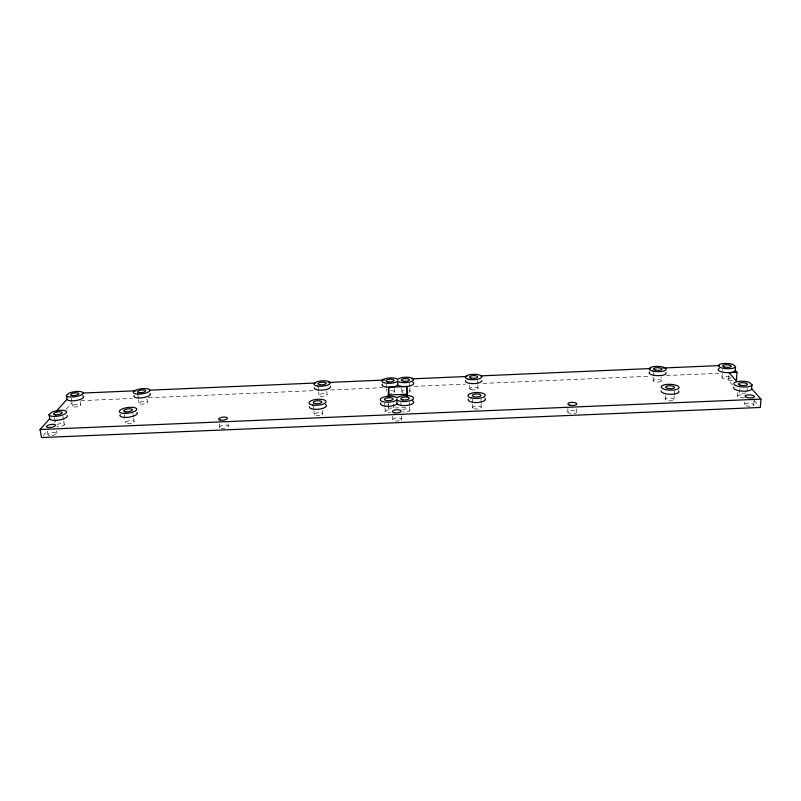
<?xml version="1.0" encoding="UTF-8"?>
<svg xmlns="http://www.w3.org/2000/svg" width="801" height="801" viewBox="0 0 801 801"><rect width="100%" height="100%" fill="white"/><g stroke="black" fill="none" stroke-linecap="round" stroke-linejoin="round"><path stroke-width="0.6" stroke-dasharray="4 3" d="M567.869 411.864L567.889 408.36M576.69 412.325L576.72 408.81M653.085 380.515L653.205 377.021M653.256 375.849L653.376 372.355M661.506 380.875A4.225 1.372 1.8 0 0 655.348 379.434A4.225 1.372 1.8 0 0 655.028 381.787A4.225 1.372 1.8 0 0 661.506 380.875L661.646 377.371M665.17 399.178L665.321 395.534M674.052 399.599A4.446 1.502 2.3 0 0 667.513 397.997A4.446 1.502 2.3 0 0 667.253 400.59A4.446 1.502 2.3 0 0 674.052 399.599L674.212 395.944M674.262 394.733L674.422 391.078M721.961 377.561L722.452 369.381M732.494 385.071L728.57 380.465L728.92 374.888M405.747 407.499L388.345 408.23L388.645 403.414M744.439 397.727A4.536 1.482 3.4 0 1 737.551 396.125L737.791 392.46M739.864 388.765L739.553 393.361L747.713 393.021M744.55 404.445L744.71 402.092M746.953 391.649L747.213 387.984M753.821 404.895L754.162 400.17M43.154 435.694L47.239 430.998M54.598 422.558L57.041 419.744M66.032 409.431L71.75 402.863M80.871 400.66L132.055 398.467M148.285 397.767L315.574 390.578M330.553 389.937L382.978 387.684M414.187 386.342L465.371 384.15M482.853 383.399L650.132 376.21M666.362 375.519L718.797 373.266M728.57 380.465L733.075 380.275M754.021 400.24L758.747 405.656M47.359 431.088L47.98 434.522M54.088 417.431L54.929 422.167M56.531 431.038L56.941 433.321M62.889 416.28L63.499 419.834M63.71 421.016L64.33 424.57M71.129 398.127L71.71 401.541M71.91 402.673L72.48 406.087M80.24 401.611L80.811 405.016A4.205 1.302 -8.8 0 1 74.453 406.978A4.205 1.302 -8.8 0 1 74.673 404.675A4.205 1.302 -8.8 0 1 80.811 405.016M124.225 414.447L125.497 422.768M132.916 413.306L133.447 416.87M133.627 418.052L134.157 421.616A4.375 1.462 -8.3 0 1 127.709 423.759A4.375 1.462 -8.3 0 1 127.609 421.216A4.375 1.462 -8.3 0 1 134.157 421.616M137.972 395.253L138.473 398.678M138.633 399.819L139.134 403.233M146.883 398.748L147.364 402.172A4.155 1.332 -7.8 0 1 141.286 404.125A4.155 1.332 -7.8 0 1 141.106 401.822A4.155 1.332 -7.8 0 1 147.364 402.172M219.174 423.859L219.584 427.313M228.025 423.829L228.295 426.132M313.571 406.017L313.872 409.611M313.972 410.803L314.272 414.397M322.463 410.442L322.763 414.037A4.275 1.522 -4.8 0 1 316.095 415.659A4.275 1.522 -4.8 0 1 316.695 412.986A4.275 1.522 -4.8 0 1 322.763 414.037M318.337 387.143L318.618 390.588M318.708 391.729L318.998 395.173M326.808 391.389L327.078 394.833A4.065 1.382 -4.6 0 1 320.74 396.315A4.065 1.382 -4.6 0 1 321.281 393.882A4.065 1.382 -4.6 0 1 327.078 394.833M384.73 402.993L384.951 406.598M385.021 407.799L385.231 411.404A4.265 1.532 -3.3 0 0 390.508 412.665M388.074 403.704L388.345 408.23M386.112 384.22L386.312 387.674M386.372 388.825L386.513 391.128M393.351 403.834L393.621 408.64M392.65 416.15L392.85 419.634M394.503 388.475L394.693 391.939A4.065 1.382 -3.2 0 1 390.548 393.511M401.732 388.165L401.912 391.629M400.89 402.302L401.081 405.917M401.371 415.779L401.561 419.263M409.641 383.208L409.812 386.663M409.872 387.824L410.042 391.278M409.441 401.942L409.621 405.546M409.681 406.758L409.872 410.362M472.43 399.268L472.53 402.883M472.56 404.094L472.66 407.709M469.736 385.251L469.837 388.715M477.786 380.275L477.877 383.749M477.907 384.901L477.987 388.375M481.021 398.898L481.111 402.523M481.141 403.724L481.231 407.349M737.551 396.125A4.536 1.482 3.4 0 1 744.249 395.143M730.392 377.561A4.305 1.352 2.8 0 1 725.566 379.053A4.305 1.352 2.8 0 1 722.702 376.83A4.305 1.352 2.8 0 1 729.951 377.221M50.002 435.564A4.546 1.482 -9.7 0 1 50.093 433.011A4.546 1.482 -9.7 0 1 56.911 433.071A4.546 1.482 -9.7 0 1 51.064 435.574M57.001 424.51A4.446 1.422 -9.4 0 1 63.199 423.699A4.446 1.422 -9.4 0 1 62.878 425.792A4.446 1.422 -9.4 0 1 56.691 426.603M399.329 420.745A4.355 1.592 -3.1 0 1 392.86 419.774A4.355 1.592 -3.1 0 1 398.738 417.882A4.355 1.592 -3.1 0 1 400.25 420.455M570.612 413.566A4.446 1.592 0.6 0 1 568.73 411.113A4.446 1.592 0.6 0 1 575.769 411.153A4.446 1.592 0.6 0 1 574.017 413.576M402.613 409.591A4.265 1.532 -2.9 0 1 408.65 409.341A4.265 1.532 -2.9 0 1 408.59 411.504A4.265 1.532 -2.9 0 1 402.553 411.754M390.718 390.718A4.065 1.382 -3.2 0 1 394.693 391.939M408.86 390.347A4.065 1.392 -2.9 0 1 408.84 392.32M403.083 392.56A4.065 1.392 -2.9 0 1 402.242 391.088A4.065 1.392 -2.9 0 1 406.007 390.067M385.231 411.414A4.265 1.532 -3.3 0 1 390.678 409.701M221.156 428.225A4.395 1.562 -6.8 0 0 228.255 426.543A4.395 1.562 -6.8 0 0 222.408 425.421A4.395 1.562 -6.8 0 0 221.156 428.225M746.011 405.616A4.646 1.542 3.7 0 0 753.701 405.286A4.646 1.542 3.7 0 0 747.844 403.113A4.646 1.542 3.7 0 0 746.011 405.616M474.102 408.74A4.295 1.532 -1.4 0 0 481.151 407.749A4.295 1.532 -1.4 0 0 475.594 406.107A4.295 1.532 -1.4 0 0 474.102 408.74M471.198 389.656A4.085 1.392 -1.6 0 0 477.917 388.735A4.085 1.392 -1.6 0 0 472.63 387.263A4.085 1.392 -1.6 0 0 471.198 389.656"/><path stroke-width="1.2" d="M407.168 396.605L406.818 386.493L388.735 387.273L388.115 396.755M406.658 395.964L406.818 386.493M389.026 397.386L388.735 387.273M719.268 368.36A8.631 2.653 2.7 0 0 723.543 372.325A8.631 2.653 2.7 0 0 735.108 371.003L735.568 366.528L732.995 364.425A8.641 2.633 2.6 0 0 719.839 364.295A8.641 2.633 2.6 0 0 723.483 368.32A8.641 2.633 2.6 0 0 735.368 367.058L735.568 366.528M736.459 380.135L736.97 372.315L735.318 370.462M733.826 387.083A9.111 2.914 3.3 0 0 740.504 390.968A9.111 2.914 3.3 0 0 751.498 389.376L751.979 384.67L749.175 382.347A9.121 2.894 3.2 0 0 735.318 382.167A9.121 2.894 3.2 0 0 739.333 386.623A9.121 2.894 3.2 0 0 751.799 385.251L751.979 384.67M751.688 388.785L760.95 399.138L760.329 407.459L41.522 437.566L40.05 429.516L49.792 418.583L49.081 414.598L51.985 412.084A8.921 2.783 -9.2 0 1 65.352 410.753A8.921 2.783 -9.2 0 1 61.116 415.469A8.921 2.783 -9.2 0 1 49.211 415.158L49.081 414.598M56.42 411.153L67.054 399.208L66.403 395.384L69.066 393.101A8.451 2.533 -8.6 0 1 81.772 391.869A8.451 2.533 -8.6 0 1 77.927 396.145A8.451 2.533 -8.6 0 1 66.553 395.894L66.403 395.384M396.845 399.789L397.506 400.33A8.581 2.984 -2.9 0 0 410.392 400.61A8.581 2.984 -2.9 0 0 410.583 396.024A8.581 2.984 -2.9 0 0 397.626 397.346L396.926 397.937L396.285 397.396A8.571 2.974 -3.3 0 0 383.399 397.186A8.571 2.974 -3.3 0 0 383.198 401.762A8.571 2.974 -3.3 0 0 396.145 400.39L396.845 399.789L397.066 403.834L396.365 404.445A8.561 3.004 -3.3 0 1 385.581 406.197A8.561 3.004 -3.3 0 1 380.845 402.813M397.646 381.096L398.267 381.586A8.17 2.703 -2.9 0 0 410.553 381.807A8.17 2.703 -2.9 0 0 410.723 377.651A8.17 2.703 -2.9 0 0 398.387 378.883L397.717 379.424L397.106 378.933A8.16 2.703 -3.2 0 0 384.84 378.773A8.16 2.703 -3.2 0 0 384.65 382.918A8.16 2.703 -3.2 0 0 396.986 381.646L397.646 381.096L397.857 384.981L397.196 385.531A8.15 2.723 -3.2 0 1 386.933 387.143A8.15 2.723 -3.2 0 1 382.407 384.09M83.364 393.041L135.84 390.778M149.577 390.177L315.744 383.008M328.23 382.467L384.45 380.044M411.934 378.853L466.913 376.48M480.65 375.889L650.562 368.55M663.058 368.009L719.278 365.586M736.97 372.315L729.06 372.655L736.94 381.697M389.176 394.973L407.208 394.202M40.05 429.516L760.95 399.138M397.857 384.981L398.477 385.471A8.15 2.723 -2.9 0 0 409.611 386.012A8.15 2.723 -2.9 0 0 412.645 382.137M397.066 403.834L397.727 404.385A8.561 3.004 -2.9 0 0 409.411 405.006A8.561 3.004 -2.9 0 0 412.605 400.74M67.054 399.208L67.214 399.719A8.441 2.553 -8.7 0 0 78.278 400.049A8.441 2.553 -8.7 0 0 82.723 395.794M49.792 418.583L49.932 419.143A8.911 2.803 -9.3 0 0 60.395 419.804A8.911 2.803 -9.3 0 0 67.144 415.429M481.882 380.515A8.19 2.733 -1.6 0 1 473.081 383.629A8.19 2.733 -1.6 0 1 465.711 380.505M665.851 372.595A8.461 2.683 1.7 0 1 657.2 375.649A8.461 2.683 1.7 0 1 649.551 371.924M325.566 404.445A8.571 2.984 -4.7 0 1 319.349 409.131A8.571 2.984 -4.7 0 1 309.346 406.628M136.981 412.465A8.771 2.864 -8.2 0 1 128.701 417.211A8.771 2.864 -8.2 0 1 120.23 414.658M150.067 393.451A8.32 2.613 -7.7 0 1 142.318 397.767A8.32 2.613 -7.7 0 1 134.147 395.484M330.412 386.332A8.15 2.703 -4.5 0 1 322.813 390.077A8.15 2.703 -4.5 0 1 314.322 387.724M678.637 390.938A8.921 2.954 2.2 0 1 670.797 394.312A8.921 2.954 2.2 0 1 661.055 390.908M484.895 398.387A8.611 3.014 -1.5 0 1 477.236 402.543A8.611 3.014 -1.5 0 1 468.335 399.098M468.174 379.163A8.2 2.703 -1.6 0 0 481.641 377.341A8.2 2.703 -1.6 0 0 471.008 374.498A8.2 2.703 -1.6 0 0 468.174 379.163M470.948 397.857A8.621 2.984 -1.5 0 0 485.086 395.884A8.621 2.984 -1.5 0 0 473.882 392.72A8.621 2.984 -1.5 0 0 470.948 397.857M569.681 405.146A4.456 1.562 0.5 0 0 576.77 404.125A4.456 1.562 0.5 0 0 570.572 402.462A4.456 1.562 0.5 0 0 569.681 405.146M746.582 397.346A4.666 1.522 3.6 0 0 754.302 397.016A4.666 1.522 3.6 0 0 748.424 394.883A4.666 1.522 3.6 0 0 746.582 397.346M394.533 412.785A4.375 1.572 -3.1 0 0 401.121 411.133A4.375 1.572 -3.1 0 0 394.613 410.062A4.375 1.572 -3.1 0 0 394.533 412.785M123.795 413.386A8.781 2.844 -8.1 0 0 136.731 409.181A8.781 2.844 -8.1 0 0 123.554 408.45A8.781 2.844 -8.1 0 0 123.795 413.386M72.521 395.594A4.225 1.272 -8.6 0 0 78.909 393.671A4.225 1.272 -8.6 0 0 72.761 393.341A4.225 1.272 -8.6 0 0 72.521 395.594M312.68 405.066A8.581 2.954 -4.7 0 0 326.047 401.882A8.581 2.954 -4.7 0 0 313.842 399.859A8.581 2.954 -4.7 0 0 312.68 405.066M55.479 414.838A4.456 1.392 -9.2 0 0 62.268 412.735A4.456 1.392 -9.2 0 0 55.84 412.355A4.456 1.392 -9.2 0 0 55.479 414.838M137.662 394.092A8.33 2.583 -7.6 0 0 149.857 390.257A8.33 2.583 -7.6 0 0 137.271 389.626A8.33 2.583 -7.6 0 0 137.662 394.092M317.516 386.082A8.17 2.683 -4.5 0 0 330.232 383.168A8.17 2.683 -4.5 0 0 318.578 381.366A8.17 2.683 -4.5 0 0 317.516 386.082M319.799 384.79A4.085 1.342 -4.5 0 0 326.167 383.349A4.085 1.342 -4.5 0 0 320.36 382.437A4.085 1.342 -4.5 0 0 319.799 384.79M139.624 392.7A4.165 1.292 -7.6 0 0 145.742 390.788A4.165 1.292 -7.6 0 0 139.454 390.457A4.165 1.292 -7.6 0 0 139.624 392.7M125.907 411.844A4.395 1.422 -8.1 0 0 132.385 409.742A4.395 1.422 -8.1 0 0 125.817 409.371A4.395 1.422 -8.1 0 0 125.907 411.844M665.451 389.586A8.931 2.934 2.1 0 0 679.058 387.624A8.931 2.934 2.1 0 0 665.901 384.52A8.931 2.934 2.1 0 0 665.451 389.586M315.083 403.644A4.285 1.482 -4.7 0 0 321.782 402.062A4.285 1.482 -4.7 0 0 315.694 401.041A4.285 1.482 -4.7 0 0 315.083 403.644M220.205 420.135A4.416 1.532 -6.7 0 0 227.324 418.472A4.416 1.532 -6.7 0 0 221.466 417.381A4.416 1.532 -6.7 0 0 220.205 420.135M48.571 427.534A4.556 1.462 -9.5 0 0 55.519 425.331A4.556 1.462 -9.5 0 0 48.981 424.92A4.556 1.462 -9.5 0 0 48.571 427.534M473.771 396.655A4.305 1.492 -1.5 0 0 480.85 395.674A4.305 1.492 -1.5 0 0 475.273 394.082A4.305 1.492 -1.5 0 0 473.771 396.655M470.878 378.062A4.105 1.352 -1.6 0 0 477.616 377.161A4.105 1.352 -1.6 0 0 472.32 375.729A4.105 1.352 -1.6 0 0 470.878 378.062M723.974 366.868A4.315 1.312 2.6 0 0 731.163 366.548A4.315 1.312 2.6 0 0 725.806 364.735A4.315 1.312 2.6 0 0 723.974 366.868M655.458 370.102A4.235 1.332 1.6 0 0 661.966 369.201A4.235 1.332 1.6 0 0 655.779 367.809A4.235 1.332 1.6 0 0 655.458 370.102M739.784 385.021A4.556 1.442 3.2 0 0 747.343 384.69A4.556 1.442 3.2 0 0 741.616 382.678A4.556 1.442 3.2 0 0 739.784 385.021M667.764 388.395A4.466 1.462 2.1 0 0 674.582 387.424A4.466 1.462 2.1 0 0 668.024 385.862A4.466 1.462 2.1 0 0 667.764 388.395M403.334 381.196A4.085 1.352 -2.9 0 0 409.471 379.754A4.085 1.352 -2.9 0 0 403.364 378.853A4.085 1.352 -2.9 0 0 403.334 381.196M386.593 400.6A4.285 1.492 -3.3 0 0 393.081 399.028A4.285 1.492 -3.3 0 0 386.733 398.007A4.285 1.492 -3.3 0 0 386.593 400.6M653.215 371.193A8.481 2.663 1.6 0 0 666.212 369.381A8.481 2.663 1.6 0 0 653.806 366.598A8.481 2.663 1.6 0 0 653.215 371.193M402.823 399.909A4.285 1.492 -2.9 0 0 409.261 398.337A4.285 1.492 -2.9 0 0 402.853 397.326A4.285 1.492 -2.9 0 0 402.823 399.909M387.884 381.857A4.085 1.352 -3.2 0 0 394.062 380.415A4.085 1.352 -3.2 0 0 388.004 379.514A4.085 1.352 -3.2 0 0 387.884 381.857"/></g></svg>
